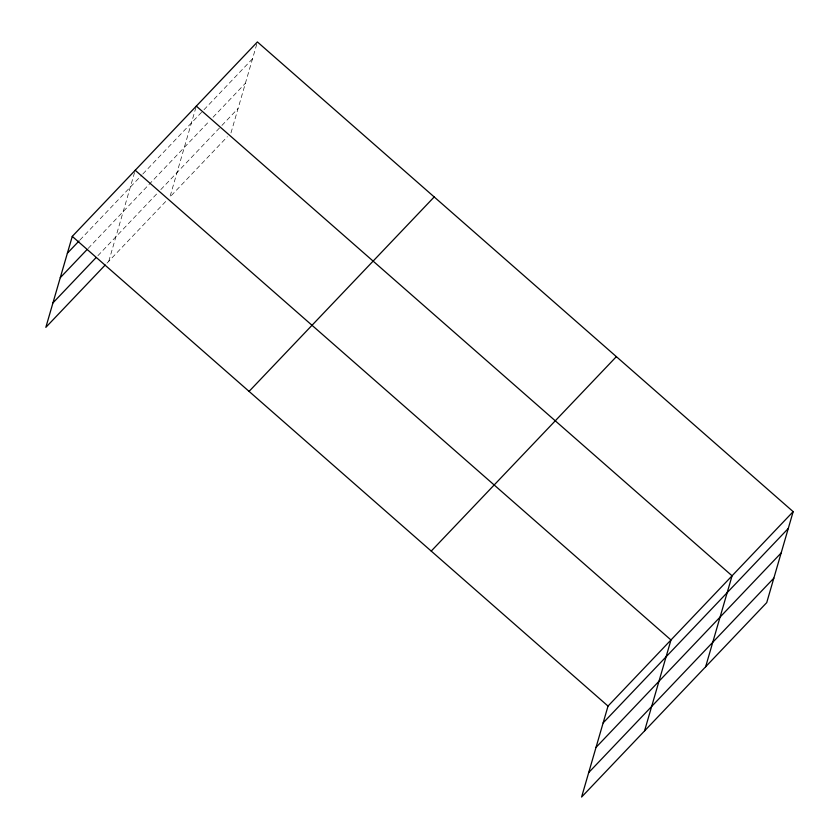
<?xml version="1.0" encoding="UTF-8"?>
<svg xmlns="http://www.w3.org/2000/svg" width="839" height="839" viewBox="0 0 839 839"><rect width="100%" height="100%" fill="white"/><g stroke="black" fill="none" stroke-linecap="round" stroke-linejoin="round"><path stroke-width="0.63" stroke-dasharray="4.2 3.15" d="M108.787 261.244L135.215 170.286M195.959 107.319L169.887 197.081L227.39 136.694M230.977 132.919L257.059 43.156M79.967 240.006L142.001 174.848M142.903 173.904L203.101 110.685M203.992 109.741L252.518 58.782M88.147 248.417L209.467 120.994M213.064 117.219L245.408 83.25M97.911 255.675L157.218 193.379M160.815 189.604L221.014 126.385M221.916 125.441L238.087 108.451M106.983 263.131L167.192 199.913"/><path stroke-width="1.26" d="M793.159 511.643L608.023 706.081L581.595 797.05L766.731 602.612L793.159 511.643L257.405 41.95L72.269 236.388L45.841 327.357L105.19 265.03M644.541 730.937L670.969 639.979L135.215 170.286M705.641 666.774L732.069 575.806L196.316 106.113M67.372 253.231L79.065 240.95M60.272 277.688L87.246 249.361M52.941 302.9L96.107 257.563M249.068 391.394L434.203 196.945M431.225 551.087L616.361 356.648M603.126 722.924L788.272 528.476M596.026 747.381L781.161 552.943M588.695 772.583L773.841 578.144M72.269 236.388L608.023 706.081"/></g></svg>
